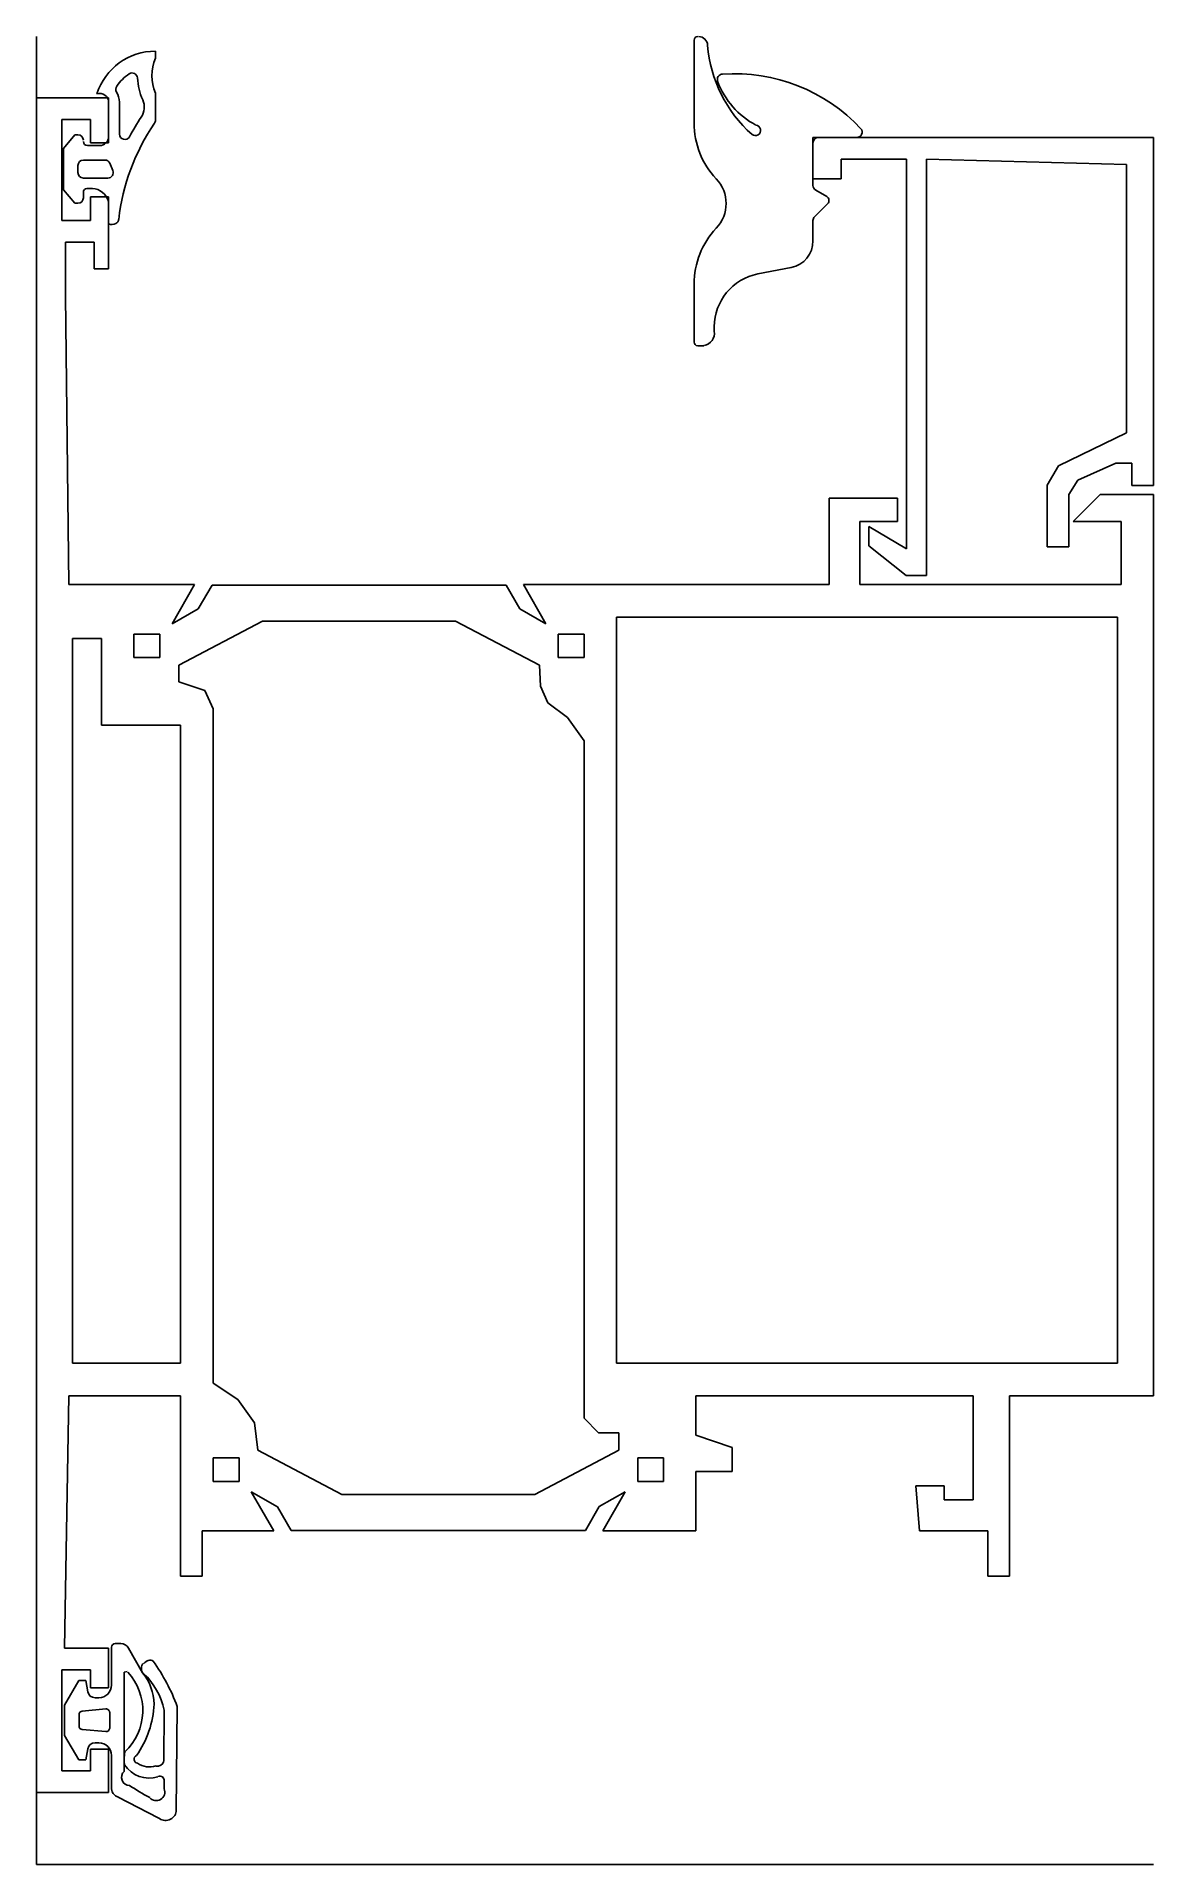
# Model space of a CAD drawing. Extents: x 0 to 62, y 0 to 101.
import ezdxf

# ---------------------------------------------------------------- set-up
doc = ezdxf.new("R2010")
doc.units = 0
doc.layers.get('0').update_dxf_attribs({"linetype": 'CONTINUOUS'})

msp = doc.modelspace()

# ---------------------------------------------------------------- linework, layer by layer
at = {"linetype": 'CONTINUOUS'}
for p, q in [((0, 0), (0, 101.4)), ((6.6, 100.2), (6.6, 100.59)), ((36.5, 101.2), (36.5, 96.6)), ((4, 98), (0, 98)), ((0, 98), (0, 4)), ((4, 95.5), (4, 98)), ((4, 97.75), (4, 95.85)), ((4.6, 95.98), (4.6, 97.75)), ((6.6, 96.76), (6.6, 98.26)), ((1.4, 91.2), (1.4, 96.8)), ((1.4, 96.8), (3, 96.8)), ((3, 96.8), (3, 95.5)), ((2.13, 95.95), (1.5, 95.19)), ((2.3, 95.95), (2.13, 95.95)), ((3.5, 95.35), (2.83, 95.35)), ((3, 95.5), (4, 95.5)), ((62, 95.8), (43.1, 95.8)), ((43.1, 95.8), (43.1, 93.5)), ((43.1, 93.14), (43.1, 95.5)), ((43.4, 95.8), (45.53, 95.8)), ((62, 76.5), (62, 95.8)), ((1.5, 95.19), (1.5, 92.9)), ((2.6, 94.55), (3.79, 94.55)), ((4.06, 94.37), (4.23, 93.97)), ((43.1, 95.25), (43.1, 93.95)), ((44.67, 93.5), (44.67, 94.6)), ((44.67, 94.6), (48.3, 94.6)), ((48.3, 94.6), (48.3, 72.98)), ((48.3, 94.6), (48.3, 72.98)), ((49.4, 71.5), (49.4, 94.6)), ((49.4, 94.6), (60.5, 94.3)), ((49.4, 71.5), (49.4, 94.6)), ((49.4, 94.6), (60.5, 94.3)), ((2.3, 93.85), (2.3, 94.25)), ((3.96, 93.55), (2.6, 93.55)), ((43.1, 93.5), (44.67, 93.5)), ((60.5, 94.3), (60.5, 79.42)), ((1.5, 92.9), (2.13, 92.15)), ((2.6, 92.45), (2.6, 92.77)), ((2.8, 92.97), (3.1, 92.97)), ((4, 92.5), (3, 92.5)), ((3, 92.5), (3, 91.2)), ((4, 88.52), (4, 92.5)), ((43.87, 92.52), (43.25, 92.88)), ((2.13, 92.15), (2.3, 92.15)), ((4, 92.25), (4, 91.01)), ((43.19, 91.4), (43.92, 92.13)), ((3, 91.2), (1.4, 91.2)), ((43.1, 90.07), (43.1, 91.19)), ((1.6, 87), (1.6, 90)), ((1.6, 90), (3.2, 90)), ((3.2, 90), (3.2, 88.52)), ((3.2, 88.52), (4, 88.52)), ((40.04, 88.23), (41.89, 88.59)), ((36.5, 87.67), (36.5, 84.45)), ((1.8, 71), (1.6, 87)), ((37.62, 85.05), (37.62, 85.3)), ((36.7, 84.25), (37.05, 84.25)), ((60.5, 79.42), (56.72, 77.59)), ((56.72, 77.59), (56.1, 76.51)), ((57.8, 76.79), (59.91, 77.74)), ((59.91, 77.74), (60.8, 77.74)), ((60.8, 77.74), (60.8, 76.5)), ((56.1, 76.51), (56.1, 73.1)), ((57.3, 76), (57.8, 76.79)), ((60.8, 76.5), (62, 76.5)), ((47.8, 75.8), (44, 75.8)), ((44, 75.8), (44, 71)), ((47.8, 74.5), (47.8, 75.8)), ((57.3, 73.1), (57.3, 76)), ((59.04, 76), (57.54, 74.5)), ((62, 76), (59.04, 76)), ((62, 26), (62, 76)), ((45.7, 71), (45.7, 74.5)), ((45.7, 74.5), (47.8, 74.5)), ((48.3, 72.98), (46.2, 74.23)), ((46.2, 74.23), (46.2, 73.14)), ((57.54, 74.5), (60.2, 74.5)), ((60.2, 74.5), (60.2, 71)), ((46.2, 73.14), (48.28, 71.5)), ((56.1, 73.1), (57.3, 73.1)), ((8.77, 71), (1.8, 71)), ((7.52, 68.83), (8.77, 71)), ((44, 71), (27.03, 71)), ((27.03, 71), (28.28, 68.83)), ((60.2, 71), (45.7, 71)), ((48.28, 71.5), (49.4, 71.5)), ((9.74, 70.97), (8.97, 69.65)), ((26.06, 70.97), (9.74, 70.97)), ((26.82, 69.65), (26.06, 70.97)), ((8.97, 69.65), (7.52, 68.83)), ((7.9, 66.53), (12.54, 68.97)), ((12.54, 68.97), (23.26, 68.97)), ((23.26, 68.97), (27.91, 66.52)), ((28.28, 68.83), (26.82, 69.65)), ((32.2, 27.8), (32.2, 69.2)), ((32.2, 69.2), (60, 69.2)), ((60, 69.2), (60, 27.8)), ((2, 27.8), (2, 68)), ((2, 68), (3.6, 68)), ((3.6, 68), (3.6, 63.2)), ((5.4, 66.95), (5.4, 68.25)), ((5.4, 68.25), (6.84, 68.25)), ((6.84, 68.25), (6.84, 66.95)), ((28.96, 66.95), (28.96, 68.25)), ((28.96, 68.25), (30.4, 68.25)), ((30.4, 68.25), (30.4, 66.95)), ((6.84, 66.95), (5.4, 66.95)), ((30.4, 66.95), (28.96, 66.95)), ((7.9, 65.61), (7.9, 66.53)), ((27.91, 66.52), (27.98, 65.37)), ((9.35, 65.12), (7.9, 65.61)), ((9.8, 64.1), (9.35, 65.12)), ((27.98, 65.37), (28.39, 64.44)), ((9.8, 26.69), (9.8, 64.1)), ((28.39, 64.44), (29.48, 63.62)), ((3.6, 63.2), (8, 63.2)), ((8, 63.2), (8, 27.8)), ((29.48, 63.62), (30.4, 62.33)), ((30.4, 62.33), (30.4, 24.75)), ((8, 27.8), (2, 27.8)), ((60, 27.8), (32.2, 27.8)), ((11.18, 25.8), (9.8, 26.69)), ((1.55, 12), (1.8, 26)), ((1.8, 26), (8, 26)), ((8, 26), (8, 16)), ((12.09, 24.5), (11.18, 25.8)), ((36.6, 23.82), (36.6, 26)), ((36.6, 26), (52, 26)), ((52, 26), (52, 20.22)), ((54, 16), (54, 26)), ((54, 26), (62, 26)), ((12.28, 22.98), (12.09, 24.5)), ((30.4, 24.75), (31.2, 23.95)), ((31.2, 23.95), (32.32, 23.95)), ((32.32, 23.95), (32.32, 22.98)), ((38.61, 23.13), (36.6, 23.82)), ((9.8, 21.25), (9.8, 22.55)), ((9.8, 22.55), (11.24, 22.55)), ((11.24, 22.55), (11.24, 21.25)), ((16.94, 20.53), (12.28, 22.98)), ((32.32, 22.98), (27.66, 20.53)), ((33.37, 21.25), (33.37, 22.55)), ((33.37, 22.55), (34.8, 22.55)), ((34.8, 22.55), (34.8, 21.25)), ((38.61, 21.8), (38.61, 23.13)), ((36.6, 18.5), (36.6, 21.8)), ((36.6, 21.8), (38.61, 21.8)), ((11.24, 21.25), (9.8, 21.25)), ((13.18, 18.5), (11.92, 20.67)), ((11.92, 20.67), (13.38, 19.84)), ((27.66, 20.53), (16.94, 20.53)), ((31.23, 19.85), (32.68, 20.67)), ((32.68, 20.67), (31.43, 18.5)), ((34.8, 21.25), (33.37, 21.25)), ((50.38, 21), (48.8, 21)), ((48.8, 21), (49.02, 18.5)), ((50.38, 20.22), (50.38, 21)), ((13.38, 19.84), (14.14, 18.53)), ((30.47, 18.53), (31.23, 19.85)), ((52, 20.22), (50.38, 20.22)), ((9.2, 16), (9.2, 18.5)), ((9.2, 18.5), (13.18, 18.5)), ((14.14, 18.53), (30.47, 18.53)), ((31.43, 18.5), (36.6, 18.5)), ((49.02, 18.5), (52.8, 18.5)), ((52.8, 18.5), (52.8, 16)), ((8, 16), (9.2, 16)), ((52.8, 16), (54, 16)), ((4.67, 12.25), (4.36, 12.25)), ((4.36, 12.25), (4.67, 12.25)), ((4, 12), (1.55, 12)), ((4, 9.79), (4, 12)), ((4.16, 12.05), (4.16, 9.95)), ((4.16, 9.95), (4.16, 12.05)), ((5.89, 10.63), (5.1, 12)), ((5.1, 12), (5.89, 10.63)), ((1.4, 5.2), (1.4, 10.79)), ((1.4, 10.79), (3, 10.79)), ((2.34, 10.2), (1.56, 8.84)), ((1.56, 8.84), (2.34, 10.2)), ((2.74, 10.2), (2.34, 10.2)), ((2.34, 10.2), (2.74, 10.2)), ((2.85, 9.58), (2.74, 10.2)), ((2.74, 10.2), (2.85, 9.58)), ((3, 10.79), (3, 9.79)), ((5.03, 10.7), (4.86, 10.67)), ((4.86, 10.67), (5.03, 10.7)), ((4.86, 10.67), (4.86, 5.16)), ((4.86, 5.16), (4.86, 10.67)), ((3, 9.79), (4, 9.79)), ((3.46, 9.25), (3.25, 9.25)), ((3.25, 9.25), (3.46, 9.25)), ((1.56, 8.84), (1.56, 7.16)), ((1.56, 7.16), (1.56, 8.84)), ((2.36, 7.68), (2.36, 8.31)), ((2.36, 8.31), (2.36, 7.68)), ((2.54, 8.51), (3.84, 8.63)), ((3.84, 8.63), (2.54, 8.51)), ((4.06, 8.43), (4.06, 7.56)), ((4.06, 7.56), (4.06, 8.43)), ((7.08, 8.56), (7.07, 5.74)), ((7.07, 5.74), (7.08, 8.56)), ((7.76, 2.94), (7.81, 8.77)), ((7.81, 8.77), (7.76, 2.94)), ((1.56, 7.16), (2.34, 5.8)), ((2.34, 5.8), (1.56, 7.16)), ((3.84, 7.37), (2.54, 7.48)), ((2.54, 7.48), (3.84, 7.37)), ((2.74, 5.8), (2.85, 6.42)), ((2.85, 6.42), (2.74, 5.8)), ((4, 6.4), (3, 6.4)), ((3, 6.4), (3, 5.2)), ((3.25, 6.75), (3.46, 6.75)), ((4, 4), (4, 6.4)), ((3, 5.2), (1.4, 5.2)), ((2.34, 5.8), (2.74, 5.8)), ((2.74, 5.8), (2.34, 5.8)), ((4.16, 6.05), (4.16, 4.3)), ((7.09, 4.2), (7.09, 4.62)), ((7.09, 4.62), (7.09, 4.2)), ((0, 4), (4, 4)), ((4.54, 3.74), (6.76, 2.59)), ((6.76, 2.59), (4.54, 3.74)), ((0, 0), (62, 0))]:
    msp.add_line(p, q, dxfattribs=at)
for centre, radius, start, end in [((36.75, 100.9), 0.5, 1.146, 90.0115), ((6.61, 97.16), 3.43, 90.1476, 161.8232), ((36.7, 101.2), 0.2, 90, 180), ((44.66, 101.53), 7.44, 184.7769, 228.3532), ((5.3, 99.08), 0.3, 4.4358, 122.4341), ((8.89, 99.23), 2.49, 157.073, 202.927), ((4.7, 98.48), 0.3, 144.88, 211.6486), ((6.61, 97.15), 2.63, 123.9687, 145.1948), ((8.89, 99.25), 3.29, 182.5777, 204.378), ((38.09, 99.02), 0.3, 92.4352, 199.5261), ((42.03, 100.47), 4.5, 200.1946, 242.2773), ((38.75, 89.76), 9.58, 42.9443, 93.9941), ((3.5, 97.75), 0.5, 359.6524, 107.4587), ((3.5, 97.75), 1.1, 0.0685, 31.2905), ((4.98, 97.48), 1, 326.4422, 24.0305), ((16.38, 89.88), 11.9, 145.696, 173.3569), ((16.38, 89.89), 12.7, 146.3272, 152.055), ((6.3, 96.76), 0.3, 326.4329, 0.788), ((41, 96.6), 4.5, 180.0185, 223.3923), ((39.9, 96.2), 0.292, 232.0379, 82.0979), ((2.3, 95.65), 0.3, 0, 90), ((2.83, 95.58), 0.23, 180, 270), ((3.5, 95.85), 0.5, 270, 0), ((4.9, 95.99), 0.3, 181.7974, 330.1301), ((43.4, 95.5), 0.3, 90, 180), ((45.53, 96.1), 0.3, 270.412, 39.2984), ((2.6, 94.25), 0.3, 90, 180), ((3.79, 94.25), 0.3, 23.5696, 89.0503), ((2.6, 93.85), 0.3, 180, 270), ((3.96, 93.85), 0.3, 270.9429, 23.5866), ((36.28, 92.14), 2, 316.5675, 43.4325), ((2.3, 92.45), 0.3, 270, 360), ((2.8, 92.77), 0.2, 90, 180), ((3.06, 92), 0.97, 14.8914, 87.789), ((43.4, 93.14), 0.3, 179.9633, 240), ((43.74, 92.31), 0.25, 315.4569, 59.1546), ((43.4, 91.19), 0.3, 134.4189, 179.184), ((4.18, 91.46), 0.49, 248.0298, 297.5556), ((4.26, 91.29), 0.3, 299.653, 354.1243), ((41, 87.67), 4.5, 136.6077, 179.9815), ((41.6, 90.06), 1.5, 281.1465, 0.3169), ((40.62, 85.29), 3, 101.1468, 179.744), ((36.7, 84.45), 0.2, 180, 270), ((36.91, 84.96), 0.72, 281.5184, 7.5419), ((4.36, 12.05), 0.2, 90, 180), ((4.36, 12.05), 0.2, 90, 180), ((4.67, 11.75), 0.5, 29.9988, 89.6542), ((4.67, 11.75), 0.5, 29.9988, 89.6542), ((6.21, 10.88), 0.39, 133.0491, 226.9509), ((6.4, 10.76), 0.59, 109.3706, 139.0608), ((6.4, 10.76), 0.59, 109.3706, 139.0608), ((6.31, 11.1), 0.24, 43.5364, 116.2143), ((6.31, 11.1), 0.24, 43.5364, 116.2143), ((-1.99, 5.16), 10.44, 20.2184, 35.8075), ((-1.99, 5.16), 10.44, 20.2184, 35.8075), ((2.78, 8.54), 3.12, 312.9149, 42.9294), ((2.78, 8.54), 3.12, 312.9149, 42.9294), ((3.69, 8.83), 2.84, 1.3511, 39.2521), ((3.69, 8.83), 2.84, 1.3511, 39.2521), ((3.24, 7.74), 3.93, 12.0875, 46.5475), ((3.24, 7.74), 3.93, 12.0875, 46.5475), ((3.24, 9.65), 0.4, 190.0717, 270.883), ((3.24, 9.65), 0.4, 190.0717, 270.883), ((3.46, 9.95), 0.7, 270, 0), ((3.46, 9.95), 0.7, 270, 0), ((2.56, 8.31), 0.2, 95.7384, 180.2871), ((2.56, 8.31), 0.2, 95.7384, 180.2871), ((3.86, 8.43), 0.2, 359.7127, 95.7399), ((3.86, 8.43), 0.2, 359.7127, 95.7399), ((1.09, 9.18), 5.45, 324.7859, 357.0271), ((1.09, 9.18), 5.45, 324.7859, 357.0271), ((2.56, 7.68), 0.2, 179.7129, 264.2616), ((2.56, 7.68), 0.2, 179.7129, 264.2616), ((3.86, 7.57), 0.2, 264.2028, 357.4274), ((3.86, 7.57), 0.2, 264.2028, 357.4274), ((3.24, 6.35), 0.4, 89.117, 169.9283), ((3.24, 6.35), 0.4, 89.117, 169.9283), ((3.46, 6.05), 0.7, 360, 90), ((3.46, 6.05), 0.7, 360, 90), ((7.79, 5.86), 2.92, 172.0337, 186.3966), ((7.79, 5.86), 2.92, 172.0337, 186.3966), ((5.17, 4.83), 0.45, 132.8262, 269.2488), ((5.17, 4.83), 0.45, 132.8262, 269.2488), ((6.24, 6.4), 1.61, 212.7762, 287.9554), ((6.24, 6.4), 1.61, 212.7762, 287.9554), ((5.65, 5.84), 0.23, 117.2369, 258.65), ((5.65, 5.84), 0.23, 117.2369, 258.65), ((6.27, 6.61), 1.2, 236.1938, 287.0745), ((6.27, 6.61), 1.2, 236.1938, 287.0745), ((6.69, 5.85), 0.4, 260.4, 343.3816), ((6.69, 5.85), 0.4, 260.4, 343.3816), ((4.67, 4.23), 0.51, 172.5933, 255.7261), ((4.67, 4.23), 0.51, 172.5933, 255.7261), ((12.31, 15.06), 12.85, 236.2007, 242.0224), ((12.31, 15.06), 12.85, 236.2007, 242.0224), ((6.64, 4.02), 0.48, 220.7275, 21.6152), ((6.64, 4.02), 0.48, 220.7275, 21.6152), ((6.85, 4.66), 0.24, 350.8154, 118.1092), ((6.85, 4.66), 0.24, 350.8154, 118.1092), ((7.16, 3.05), 0.61, 229.0137, 349.5664), ((7.16, 3.05), 0.61, 229.0137, 349.5664)]:
    msp.add_arc(centre, radius, start, end, dxfattribs=at)

doc.saveas('drawing.dxf')
